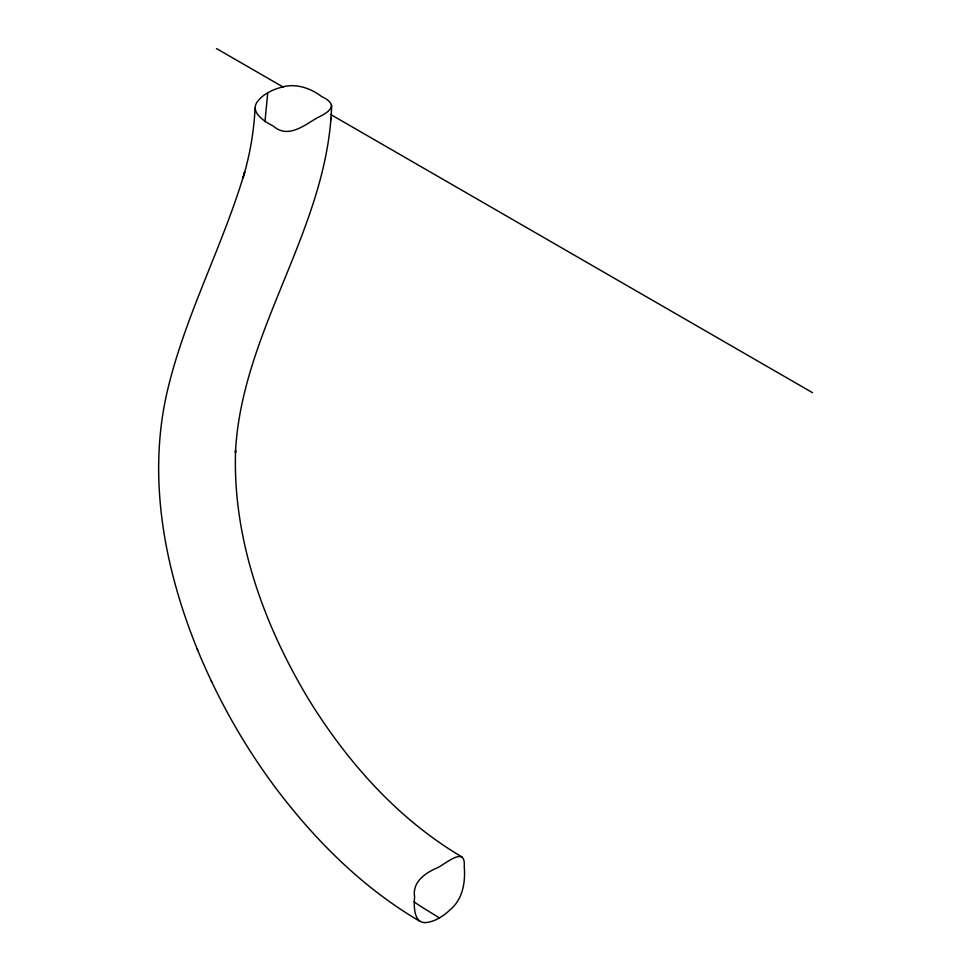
<?xml version="1.0" encoding="UTF-8"?>
<svg xmlns="http://www.w3.org/2000/svg" width="971" height="971" viewBox="0 0 971 971"><rect width="100%" height="100%" fill="white"/><g stroke="black" fill="none" stroke-linecap="round" stroke-linejoin="round"><path stroke-width="1.46" d="M462.257 857.126C398.413 819.597 347.861 762.696 309.154 700.188C263.942 625.263 232.421 538.808 235.589 450.326L235.455 452.607C241.269 334.388 322.408 235.383 331.014 117.697M267.753 92.767L264.343 94.952A45.394 27.249 2.1 0 0 259.002 99.746C247.702 111.24 264.161 121.411 273.494 126.194C287.986 139.12 304.87 124.931 317.784 117.491C330.407 111.714 338.648 104.443 321.729 96.602C309.822 87.596 294.347 82.584 279.721 87.791A45.394 27.249 2.1 0 0 271.516 90.813L267.753 92.767L264.949 121.8M330.88 120.052L331.766 105.317M255.033 108.218C253.953 131.85 249.802 155.251 243.029 177.899L244.704 172.037C222.978 245.529 185.971 313.779 167.959 388.485C146.779 475.487 164.038 567.028 197.101 648.762L197.744 650.218M439.438 917.911L443.019 915.641A45.394 26.205 -60 0 0 449.791 910.082C462.73 899.498 465.643 882.372 464.223 866.605C466.044 844.139 443.771 865.865 435.809 868.45C424.291 873.621 412.214 882.578 414.605 896.913C413.682 907.023 413.695 926.225 429.085 922.037A45.394 26.205 -60 0 0 435.845 919.78L439.438 917.911L421.353 906.756A377.391 217.892 60 0 1 413.986 901.816M216.472 48.55L283.423 87.208M330.686 114.493L812.509 392.672M419.97 921.358C362.596 887.846 314.798 840 275.084 787.153L274.295 786.073C242.932 743.762 217.031 697.494 197.101 648.762M211.265 680.914L211.642 681.776"/></g></svg>
